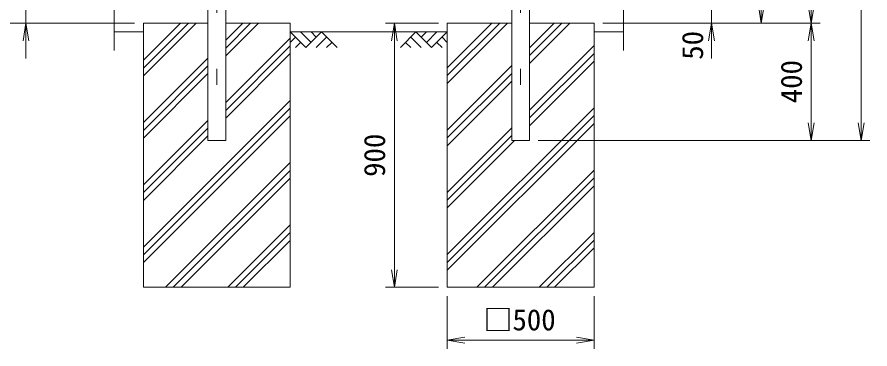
# Model space of a CAD drawing. Units: millimetres, scale not verified. Extents: x -6300 to 6300, y -4455 to 4455.
# Drawn here: x -4114 to -1208, y -1966 to -835 of the extents above; entities that cross this region are included whole.
import ezdxf
from ezdxf.enums import TextEntityAlignment as Align

# ---------------------------------------------------------------- set-up
doc = ezdxf.new("R2010")
doc.units = ezdxf.units.MM
doc.header["$LTSCALE"] = 30
doc.linetypes.add('USER1', pattern=[50.8, 31.75, -6.35, 6.35, -6.35])
for name, color, linetype, lineweight in [('0-3_D-BMK', 2, 'USER1', 13), ('0-4_D-STR1', 1, 'Continuous', 18), ('0-6_D-STR-DIM', 7, 'Continuous', 9), ('0-7_0', 7, 'Continuous', 9), ('0-8_D-DCR-HCH', 7, 'Continuous', 9), ('0-9_D-BGD', 7, 'Continuous', 9), ('0-A_D-STR4', 7, 'Continuous', 9)]:
    doc.layers.add(name, color=color, linetype=linetype, lineweight=lineweight)
doc.styles.add('ＭＳ ゴシック', font='')
doc.styles.get('ＭＳ ゴシック').set_extended_font_data('MS Gothic')

# ---------------------------------------------------------------- blocks, each defined once
blk = doc.blocks.new('_Open')
at = {"layer": '0-7_0'}
blk.add_line((-30, 5), (0, 0), dxfattribs=at)
blk.add_lwpolyline([(-30, -5), (0, 0), (-30, 0)], dxfattribs=at)

msp = doc.modelspace()

# ---------------------------------------------------------------- linework, layer by layer
at = {"layer": '0-3_D-BMK'}
for p, q in [((-3433.36, 3179.08), (-3433.36, -1066.74)), ((-2398.36, 3179.08), (-2398.36, -1066.74))]:
    msp.add_line(p, q, dxfattribs=at)
at = {"layer": '0-4_D-STR1'}
for p, q in [((-3463.61, -812.06), (-3463.61, -1256.16)), ((-3403.11, -812.06), (-3403.11, -1256.16)), ((-2428.61, -812.06), (-2428.61, -1256.16)), ((-2368.11, -812.06), (-2368.11, -1256.16)), ((-3463.61, -1256.16), (-3403.11, -1256.16)), ((-2428.61, -1256.16), (-2368.11, -1256.16))]:
    msp.add_line(p, q, dxfattribs=at)
at = {"layer": '0-6_D-STR-DIM'}
for p, q in [((-1238.36, -1196.16), (-1238.36, 3083.84)), ((-3783.36, -949.16), (-3783.36, 1143.19)), ((-2048.36, -949.16), (-2048.36, 1143.19)), ((-4083.36, -856.16), (-4083.36, -806.16)), ((-1748.36, -856.16), (-1748.36, -806.16)), ((-3713.36, -856.16), (-4283.36, -856.16)), ((-3713.36, -856.16), (-4113.36, -856.16)), ((-2678.36, -856.16), (-2858.36, -856.16)), ((-2118.36, -856.16), (-1718.36, -856.16)), ((-2118.36, -856.16), (-1378.36, -856.16)), ((-2118.36, -856.16), (-1378.36, -856.16)), ((-2118.36, -856.16), (-1548.36, -856.16)), ((-4083.36, -916.16), (-4083.36, -976.16)), ((-2828.36, -916.16), (-2828.36, -1696.16)), ((-1748.36, -916.16), (-1748.36, -976.16)), ((-1408.36, -916.16), (-1408.36, -1196.16)), ((-2338.11, -1256.16), (-1208.36, -1256.16)), ((-2338.11, -1256.16), (-1378.36, -1256.16)), ((-2678.36, -1756.16), (-2858.36, -1756.16)), ((-2648.36, -1786.16), (-2648.36, -1966.16)), ((-2148.36, -1786.16), (-2148.36, -1966.16)), ((-2588.36, -1936.16), (-2208.36, -1936.16))]:
    msp.add_line(p, q, dxfattribs=at)
at = {"layer": '0-8_D-DCR-HCH'}
for p, q in [((-3683.36, -1035.76), (-3503.77, -856.16)), ((-3683.36, -1009.24), (-3530.28, -856.16)), ((-3683.36, -982.72), (-3556.8, -856.16)), ((-3403.11, -967.64), (-3291.63, -856.16)), ((-3403.11, -941.12), (-3318.15, -856.16)), ((-3403.11, -914.61), (-3344.67, -856.16)), ((-2648.36, -1061.42), (-2443.11, -856.16)), ((-2648.36, -1034.9), (-2469.62, -856.16)), ((-2648.36, -1008.38), (-2496.14, -856.16)), ((-2368.11, -993.3), (-2230.97, -856.16)), ((-2368.11, -966.78), (-2257.49, -856.16)), ((-2368.11, -940.27), (-2284.01, -856.16)), ((-3130.15, -939.37), (-3183.36, -886.16)), ((-3112.41, -921.64), (-3147.89, -886.16)), ((-3076.94, -886.16), (-3130.15, -939.37)), ((-3094.58, -903.99), (-3112.41, -886.16)), ((-3076.94, -886.16), (-3023.73, -939.37)), ((-2754.79, -886.16), (-2808, -939.37)), ((-2754.79, -886.16), (-2701.57, -939.37)), ((-2737.05, -903.9), (-2719.31, -886.16)), ((-2719.31, -921.64), (-2683.84, -886.16)), ((-2701.57, -939.37), (-2648.36, -886.16)), ((-3403.11, -1126.74), (-3183.36, -906.99)), ((-3165.63, -903.9), (-3183.36, -921.55)), ((-3147.89, -921.64), (-3165.71, -939.37)), ((-3059.2, -903.9), (-3094.84, -939.37)), ((-3041.46, -921.64), (-3059.28, -939.37)), ((-2790.26, -921.64), (-2772.44, -939.37)), ((-2772.52, -903.9), (-2736.89, -939.37)), ((-2683.84, -921.64), (-2666.02, -939.37)), ((-2666.1, -903.9), (-2648.36, -921.55)), ((-3403.11, -1153.25), (-3183.36, -933.5)), ((-2368.11, -1152.4), (-2148.36, -932.65)), ((-3683.36, -1194.86), (-3463.61, -975.11)), ((-3403.11, -1179.77), (-3183.36, -960.02)), ((-2368.11, -1178.91), (-2148.36, -959.16)), ((-2368.11, -1205.43), (-2148.36, -985.68)), ((-3683.36, -1221.37), (-3463.61, -1001.62)), ((-2648.36, -1220.52), (-2428.61, -1000.77)), ((-3683.36, -1247.89), (-3463.61, -1028.14)), ((-2648.36, -1247.03), (-2428.61, -1027.28)), ((-2648.36, -1273.55), (-2428.61, -1053.8)), ((-3683.36, -1619.12), (-3183.36, -1119.12)), ((-3683.36, -1645.64), (-3183.36, -1145.64)), ((-2648.36, -1644.78), (-2148.36, -1144.78)), ((-3683.36, -1672.15), (-3183.36, -1172.15)), ((-3683.36, -1406.99), (-3463.61, -1187.24)), ((-2648.36, -1671.3), (-2148.36, -1171.3)), ((-3683.36, -1433.5), (-3463.61, -1213.75)), ((-2648.36, -1697.81), (-2148.36, -1197.81)), ((-2648.36, -1432.65), (-2428.61, -1212.9)), ((-3683.36, -1460.02), (-3463.61, -1240.27)), ((-2648.36, -1459.16), (-2428.61, -1239.41)), ((-2648.36, -1485.68), (-2418.84, -1256.16)), ((-3608.27, -1756.16), (-3183.36, -1331.25)), ((-3581.76, -1756.16), (-3183.36, -1357.77)), ((-2547.61, -1756.16), (-2148.36, -1356.91)), ((-3555.24, -1756.16), (-3183.36, -1384.28)), ((-2521.1, -1756.16), (-2148.36, -1383.43)), ((-2494.58, -1756.16), (-2148.36, -1409.94)), ((-3396.14, -1756.16), (-3183.36, -1543.38)), ((-3369.62, -1756.16), (-3183.36, -1569.9)), ((-3343.11, -1756.16), (-3183.36, -1596.42)), ((-2335.48, -1756.16), (-2148.36, -1569.04)), ((-2308.96, -1756.16), (-2148.36, -1595.56)), ((-2282.45, -1756.16), (-2148.36, -1622.08)), ((-3184.01, -1756.16), (-3183.36, -1755.52))]:
    msp.add_line(p, q, dxfattribs=at)
at = {"layer": '0-9_D-BGD'}
for p, q in [((-3783.36, -886.16), (-3683.36, -886.16)), ((-3183.36, -886.16), (-2648.36, -886.16)), ((-2148.36, -886.16), (-2048.36, -886.16))]:
    msp.add_line(p, q, dxfattribs=at)
at = {"layer": '0-A_D-STR4'}
for p, q in [((-3683.36, -856.16), (-3683.36, -1756.16)), ((-3683.36, -856.16), (-3463.61, -856.16)), ((-3403.11, -856.16), (-3183.36, -856.16)), ((-3183.36, -856.16), (-3183.36, -1756.16)), ((-2648.36, -856.16), (-2648.36, -1756.16)), ((-2428.61, -856.16), (-2648.36, -856.16)), ((-2148.36, -856.16), (-2368.11, -856.16)), ((-2148.36, -856.16), (-2148.36, -1756.16)), ((-3683.36, -1756.16), (-3183.36, -1756.16)), ((-2648.36, -1756.16), (-2148.36, -1756.16))]:
    msp.add_line(p, q, dxfattribs=at)

# ---------------------------------------------------------------- block references
at = {"layer": '0-6_D-STR-DIM', "xscale": 2, "yscale": 2}
for p, rotation in [((-1578.36, -856.16), 270), ((-1408.36, -856.16), 270), ((-4083.36, -856.16), 90), ((-2828.36, -856.16), 90), ((-1748.36, -856.16), 90), ((-1408.36, -856.16), 90), ((-1408.36, -1256.16), 270), ((-1238.36, -1256.16), 270), ((-2828.36, -1756.16), 270), ((-2648.36, -1936.16), 180)]:
    msp.add_blockref('_Open', p, dxfattribs=dict(at, rotation=rotation))
msp.add_blockref('_Open', (-2148.36, -1936.16), dxfattribs=at)

# ---------------------------------------------------------------- texts
at = {"layer": '0-6_D-STR-DIM', "style": 'ＭＳ ゴシック'}
for s, p in [('50', (-1755.16, -980.73)), ('400', (-1418.48, -1128.91)), ('900', (-2838.48, -1379.85))]:
    msp.add_text(s, height=72.14, rotation=90, dxfattribs=at).set_placement(p, align=Align.BOTTOM_LEFT)
msp.add_text('□500', height=72.14, dxfattribs=at).set_placement((-2524.59, -1924.53), align=Align.BOTTOM_LEFT)

doc.saveas('drawing.dxf')
